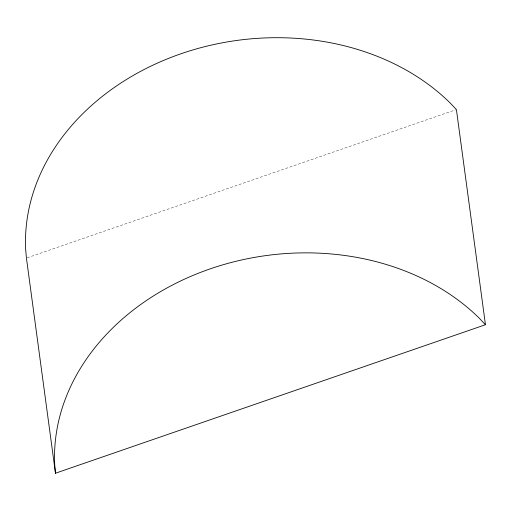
<?xml version="1.0" encoding="UTF-8"?>
<svg xmlns="http://www.w3.org/2000/svg" width="511" height="511" viewBox="0 0 511 511"><rect width="100%" height="100%" fill="white"/><g stroke="black" fill="none" stroke-linecap="round" stroke-linejoin="round"><path stroke-width="0.38" stroke-dasharray="2.56 1.92" d="M27.179 257.8L455.652 109.827"/><path stroke-width="0.77" d="M55.469 473.218L485.45 324.728L456.406 109.565L449.923 102.749A238.445 192.059 -7.7 0 0 181.035 53.738A238.445 192.059 -7.7 0 0 25.659 249.266L26.425 258.061L55.469 473.218L54.703 464.422A238.445 192.059 -7.7 0 1 210.078 268.901A238.445 192.059 -7.7 0 1 478.967 317.906L485.45 324.728"/></g></svg>
